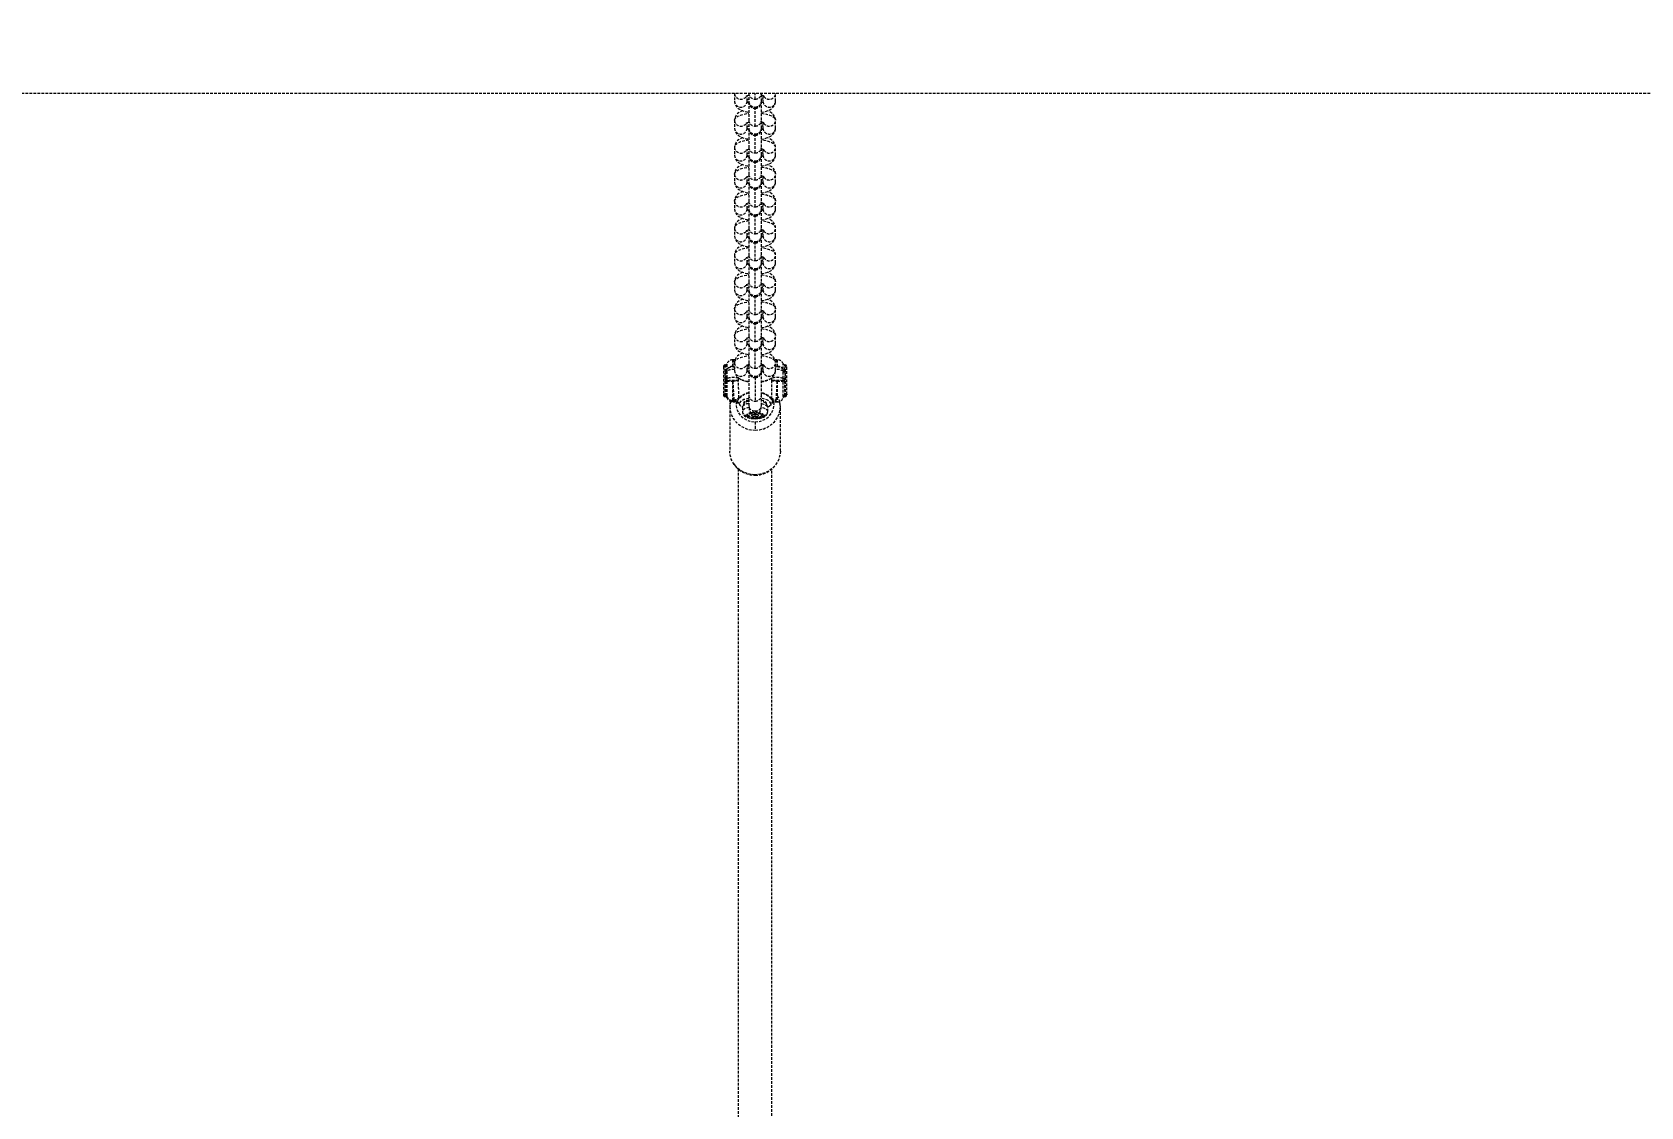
# Model space of a CAD drawing. Header units: millimetres. Extents: x -6713 to 5148, y -2591 to 1587.
# Drawn here: x -195 to 569, y 186 to 696 of the extents above; entities that cross this region are included whole.
import ezdxf

# ---------------------------------------------------------------- set-up
doc = ezdxf.new("R2010")
doc.units = ezdxf.units.MM
doc.linetypes.add('HIDDEN', pattern=[1.905, 1.27, -0.635])
for name, color, linetype in [('DIKOM_ОБЪЕКТ', 7, 'Continuous'), ('DIKOM_РАЗМЕР_ЗОНА', 7, 'Continuous'), ('DIKOM_РАЗМЕР_ОБЪЕКТА', 7, 'Continuous')]:
    doc.layers.add(name, color=color, linetype=linetype)
doc.styles.add('style1', font='arialbd.ttf', dxfattribs={"width": 0.8})
doc.dimstyles.new('1-50', dxfattribs={"dimtxt": 300, "dimasz": 200, "dimexe": 100, "dimexo": 0, "dimgap": 100, "dimtad": 1, "dimtxsty": 'style1', "dimcen": 200, "dimclrd": 7, "dimclre": 7, "dimclrt": 7, "dimadec": 1, "dimazin": 2, "dimtfac": 1, "dimtmove": 0, "dimatfit": 2, "dimfxl": 0, "dimlwd": 25, "dimlwe": 18, "dimarcsym": 0})

# ---------------------------------------------------------------- blocks, each defined once
blk = doc.blocks.new('*D0')
at = {"layer": 'Defpoints', "color": 0, "transparency": 16777216}
for p in [(-5474.61, 1436.5), (3266.41, 1436.5), (3451.12, -1263.5)]:
    blk.add_point(p, dxfattribs=at)
at = {"layer": 'DIKOM_РАЗМЕР_ОБЪЕКТА', "color": 7, "lineweight": 18, "transparency": 16777216}
for p, q in [((3266.41, 1436.5), (-5574.61, 1436.5)), ((3451.12, -1263.5), (-5574.61, -1263.5))]:
    blk.add_line(p, q, dxfattribs=at)
at = {"layer": 'DIKOM_РАЗМЕР_ОБЪЕКТА', "color": 7, "lineweight": 25, "transparency": 16777216}
blk.add_line((-5474.61, -1063.5), (-5474.61, 1236.5), dxfattribs=at)
at = {"layer": 'DIKOM_РАЗМЕР_ОБЪЕКТА', "color": 7, "transparency": 16777216}
for points in [[(-5507.94, 1236.5), (-5441.28, 1236.5), (-5474.61, 1436.5)], [(-5507.94, -1063.5), (-5441.28, -1063.5), (-5474.61, -1263.5)]]:
    blk.add_solid(points, dxfattribs=at)
at = {"layer": 'DIKOM_РАЗМЕР_ОБЪЕКТА', "color": 7, "transparency": 16777216, "insert": (-5753.31, 29.27), "char_height": 300, "attachment_point": 5, "rotation": 90, "style": 'style1'}
blk.add_mtext('{\\fArial|b0|i0|c204|p34;\\H1.16667x;2700}', dxfattribs=at)
blk = doc.blocks.new('*D2')
at = {"layer": 'Defpoints', "color": 0, "transparency": 16777216}
for p in [(-4851.5, 438.4), (5148.5, 234.63), (-4851.5, -2490.97)]:
    blk.add_point(p, dxfattribs=at)
at = {"layer": 'DIKOM_РАЗМЕР_ЗОНА', "color": 7, "lineweight": 18, "transparency": 16777216}
for p, q in [((-4851.5, 438.4), (-4851.5, -2590.97)), ((5148.5, 234.63), (5148.5, -2590.97))]:
    blk.add_line(p, q, dxfattribs=at)
at = {"layer": 'DIKOM_РАЗМЕР_ЗОНА', "color": 7, "lineweight": 25, "transparency": 16777216}
blk.add_line((4948.5, -2490.97), (-4651.5, -2490.97), dxfattribs=at)
at = {"layer": 'DIKOM_РАЗМЕР_ЗОНА', "color": 7, "transparency": 16777216}
for points in [[(-4651.5, -2457.64), (-4651.5, -2524.31), (-4851.5, -2490.97)], [(4948.5, -2457.64), (4948.5, -2524.31), (5148.5, -2490.97)]]:
    blk.add_solid(points, dxfattribs=at)
at = {"layer": 'DIKOM_РАЗМЕР_ЗОНА', "color": 7, "transparency": 16777216, "insert": (187.27, -2212.27), "char_height": 300, "attachment_point": 5, "style": 'style1'}
blk.add_mtext('{\\fArial|b0|i0|c204|p34;\\H1.16667x;10000}', dxfattribs=at)

msp = doc.modelspace()

# ---------------------------------------------------------------- linework, layer by layer
at = {"layer": 'DIKOM_ОБЪЕКТ', "color": 7, "linetype": 'HIDDEN', "lineweight": 15}
for p, q in [((-938.794, 667), (1210.5, 667)), ((138.755, 667), (138.75, 666.885)), ((138.75, 666.885), (138.75, 663.122)), ((144.75, 663.122), (144.75, 665.771)), ((145.5, 666.962), (145.5, 663.199)), ((148.5, 664.161), (148.5, 667)), ((151.5, 663.199), (151.5, 666.962)), ((152.25, 665.77), (152.25, 663.122)), ((158.25, 666.885), (158.245, 667)), ((158.25, 663.122), (158.25, 666.885)), ((145.5, 663.199), (145.5, 662.751)), ((145.5, 662.751), (145.5, 654.186)), ((148.5, 659.751), (148.5, 660.398)), ((148.5, 651.385), (148.5, 659.747)), ((151.5, 662.751), (151.5, 663.199)), ((151.5, 654.186), (151.5, 662.751)), ((138.75, 654.109), (138.75, 650.346)), ((144.75, 650.346), (144.75, 652.995)), ((145.5, 654.186), (145.5, 650.423)), ((145.5, 650.423), (145.5, 649.975)), ((145.5, 649.982), (145.5, 641.41)), ((151.5, 650.423), (151.5, 654.186)), ((151.5, 649.975), (151.5, 650.423)), ((151.5, 641.41), (151.5, 649.996)), ((152.25, 652.994), (152.25, 650.346)), ((158.25, 650.346), (158.25, 654.109)), ((138.75, 641.333), (138.75, 637.57)), ((145.5, 641.41), (145.5, 637.647)), ((148.5, 646.975), (148.5, 647.622)), ((148.5, 638.609), (148.5, 646.971)), ((151.5, 637.647), (151.5, 641.41)), ((158.25, 637.57), (158.25, 641.333)), ((144.75, 637.57), (144.75, 640.22)), ((145.5, 637.647), (145.5, 637.199)), ((145.5, 637.206), (145.5, 628.634)), ((148.5, 634.199), (148.5, 634.847)), ((148.5, 625.834), (148.5, 634.195)), ((151.5, 637.199), (151.5, 637.647)), ((151.5, 628.634), (151.5, 637.22)), ((152.25, 640.218), (152.25, 637.57)), ((138.75, 628.557), (138.75, 624.794)), ((144.75, 624.794), (144.75, 627.444)), ((145.5, 628.634), (145.5, 624.872)), ((151.5, 624.872), (151.5, 628.634)), ((152.25, 627.443), (152.25, 624.794)), ((158.25, 624.794), (158.25, 628.557)), ((145.5, 624.872), (145.5, 624.423)), ((145.5, 624.43), (145.5, 615.859)), ((148.5, 621.423), (148.5, 622.071)), ((148.5, 613.058), (148.5, 621.42)), ((151.5, 624.423), (151.5, 624.872)), ((151.5, 615.859), (151.5, 624.445)), ((138.75, 615.781), (138.75, 612.018)), ((144.75, 612.018), (144.75, 614.668)), ((145.5, 615.859), (145.5, 612.096)), ((145.5, 612.096), (145.5, 611.647)), ((145.5, 611.647), (145.5, 603.083)), ((151.5, 612.096), (151.5, 615.859)), ((151.5, 611.647), (151.5, 612.096)), ((151.5, 603.083), (151.5, 611.647)), ((152.25, 614.667), (152.25, 612.018)), ((158.25, 612.018), (158.25, 615.781)), ((138.75, 603.005), (138.75, 599.243)), ((145.5, 603.083), (145.5, 599.32)), ((148.5, 608.647), (148.5, 609.295)), ((148.5, 600.282), (148.5, 608.644)), ((151.5, 599.32), (151.5, 603.083)), ((158.25, 599.243), (158.25, 603.005)), ((144.75, 599.243), (144.75, 601.892)), ((145.5, 599.32), (145.5, 598.872)), ((145.5, 598.879), (145.5, 590.307)), ((148.5, 595.872), (148.5, 596.519)), ((148.5, 587.506), (148.5, 595.868)), ((151.5, 598.872), (151.5, 599.32)), ((151.5, 590.307), (151.5, 598.893)), ((152.25, 601.891), (152.25, 599.243)), ((138.75, 590.23), (138.75, 586.467)), ((144.75, 586.467), (144.75, 589.116)), ((145.5, 590.307), (145.5, 586.544)), ((151.5, 586.544), (151.5, 590.307)), ((152.25, 589.115), (152.25, 586.467)), ((158.25, 586.467), (158.25, 590.23)), ((145.5, 586.544), (145.5, 586.096)), ((145.5, 586.103), (145.5, 577.531)), ((148.5, 583.096), (148.5, 583.743)), ((148.5, 574.73), (148.5, 583.092)), ((151.5, 586.096), (151.5, 586.544)), ((151.5, 577.531), (151.5, 586.117)), ((138.75, 577.454), (138.75, 573.691)), ((144.75, 573.691), (144.75, 576.34)), ((145.5, 577.531), (145.5, 573.768)), ((145.5, 573.768), (145.5, 573.32)), ((145.5, 573.327), (145.5, 564.755)), ((151.5, 573.768), (151.5, 577.531)), ((151.5, 573.32), (151.5, 573.768)), ((151.5, 564.755), (151.5, 573.341)), ((152.25, 576.339), (152.25, 573.691)), ((158.25, 573.691), (158.25, 577.454)), ((148.5, 570.32), (148.5, 570.968)), ((148.5, 561.955), (148.5, 570.316)), ((138.75, 564.678), (138.75, 560.915)), ((144.75, 560.915), (144.75, 563.565)), ((145.5, 564.755), (145.5, 560.992)), ((145.5, 560.992), (145.5, 560.544)), ((145.5, 560.551), (145.5, 551.979)), ((148.5, 557.544), (148.5, 558.192)), ((148.5, 549.179), (148.5, 557.541)), ((151.5, 560.992), (151.5, 564.755)), ((151.5, 560.544), (151.5, 560.992)), ((151.5, 551.979), (151.5, 560.566)), ((152.25, 563.564), (152.25, 560.915)), ((158.25, 560.915), (158.25, 564.678)), ((138.75, 551.902), (138.75, 548.139)), ((144.75, 548.139), (144.75, 550.789)), ((145.5, 551.979), (145.5, 548.217)), ((151.5, 548.217), (151.5, 551.979)), ((152.25, 550.788), (152.25, 548.139)), ((158.25, 548.139), (158.25, 551.902)), ((145.5, 548.217), (145.5, 547.768)), ((145.5, 547.775), (145.5, 539.204)), ((148.5, 544.768), (148.5, 545.416)), ((148.5, 536.403), (148.5, 544.765)), ((151.5, 547.768), (151.5, 548.217)), ((151.5, 539.204), (151.5, 547.79)), ((133.5, 537.145), (133.5, 524.17)), ((134.423, 537.972), (134.25, 537.972)), ((134.25, 523.47), (134.25, 537.972)), ((134.423, 537.972), (134.423, 535.569)), ((134.423, 535.569), (134.423, 535.52)), ((134.423, 535.52), (134.444, 534.692)), ((135.13, 535.866), (135.13, 535.909)), ((135.13, 535.866), (135.142, 534.971)), ((138.441, 540.472), (137.958, 540.472)), ((137.958, 537.269), (137.958, 540.472)), ((138.989, 540.398), (138.348, 540.472)), ((138.75, 539.126), (138.75, 535.364)), ((144.75, 535.364), (144.75, 538.013)), ((145.5, 537.533), (144.75, 537.259)), ((145.151, 536.36), (145.5, 536.438)), ((145.166, 538.141), (145.5, 538.135)), ((145.5, 539.204), (145.5, 535.441)), ((145.5, 535.441), (145.5, 534.992)), ((145.5, 534.992), (145.5, 523.646)), ((151.5, 535.441), (151.5, 539.204)), ((151.5, 537.904), (151.643, 537.836)), ((151.5, 537.876), (151.643, 537.836)), ((151.5, 536.438), (151.845, 536.36)), ((151.5, 534.992), (151.5, 535.441)), ((151.5, 523.646), (151.5, 534.992)), ((151.643, 537.836), (152.25, 537.773)), ((152.25, 538.012), (152.25, 535.364)), ((158.652, 540.472), (158.001, 540.397)), ((158.25, 535.364), (158.25, 539.126)), ((158.25, 537.151), (159.042, 537.269)), ((159.042, 540.472), (158.559, 540.472)), ((159.042, 540.472), (159.042, 537.269)), ((161.858, 534.971), (161.87, 535.866)), ((161.87, 535.909), (161.87, 538.404)), ((161.87, 535.909), (161.87, 535.866)), ((162.556, 534.692), (162.577, 535.52)), ((162.75, 537.972), (162.577, 537.972)), ((162.577, 535.569), (162.577, 537.972)), ((162.577, 535.52), (162.577, 535.569)), ((162.75, 537.972), (162.75, 523.47)), ((163.5, 524.17), (163.5, 537.145)), ((134.444, 531.484), (134.423, 530.431)), ((134.423, 530.431), (134.423, 530.365)), ((134.423, 530.365), (134.423, 523.47)), ((135.142, 531.536), (135.13, 530.416)), ((135.13, 530.357), (135.13, 530.416)), ((137.958, 521.136), (137.958, 530.329)), ((140.629, 530.555), (140.633, 531.718)), ((148.5, 531.992), (148.5, 532.64)), ((148.5, 532.012), (148.5, 520.846)), ((156.367, 531.718), (156.371, 530.555)), ((159.042, 530.329), (159.042, 520.472)), ((161.87, 530.416), (161.858, 531.536)), ((161.87, 530.416), (161.87, 530.357)), ((161.87, 523.003), (161.87, 530.357)), ((162.577, 530.431), (162.556, 531.484)), ((162.577, 530.365), (162.577, 530.431)), ((162.577, 523.47), (162.577, 530.365)), ((133.5, 524.17), (133.5, 523.745)), ((134.25, 522.972), (134.25, 523.47)), ((134.25, 522.972), (134.423, 522.972)), ((134.423, 523.47), (134.423, 522.972)), ((136.595, 519.164), (136.5, 518.251)), ((137.958, 520.472), (137.958, 521.136)), ((137.958, 520.472), (138.441, 520.472)), ((138.427, 521.417), (138.439, 521.136)), ((138.439, 521.136), (138.427, 520.903)), ((140.749, 521.697), (140.75, 521.717)), ((140.75, 521.717), (140.757, 521.947)), ((140.757, 522.158), (140.757, 522.45)), ((140.757, 521.947), (140.757, 522.158)), ((145.5, 523.646), (145.5, 518.7)), ((151.5, 518.7), (151.5, 523.646)), ((153.5, 520.105), (153.462, 519.884)), ((153.924, 519.311), (154, 519.638)), ((156.243, 522.45), (156.243, 522.158)), ((156.243, 522.158), (156.243, 521.947)), ((156.243, 521.947), (156.25, 521.718)), ((156.25, 521.718), (156.251, 521.698)), ((158.559, 520.472), (159.042, 520.472)), ((158.561, 521.136), (158.573, 521.417)), ((158.573, 520.903), (158.561, 521.136)), ((160.269, 519.872), (160.151, 520.694)), ((160.5, 518.251), (160.269, 519.872)), ((161.87, 523.003), (161.87, 522.476)), ((162.577, 523.47), (162.577, 522.972)), ((162.577, 522.972), (162.75, 522.972)), ((162.75, 523.47), (162.75, 522.972)), ((163.5, 524.17), (163.5, 523.745)), ((136.5, 518.251), (136.5, 497.108)), ((142.5, 517.771), (142.553, 518.056)), ((142.5, 517.771), (142.5, 515.904)), ((145.5, 518.7), (145.672, 517.8)), ((147, 514.347), (148.5, 514.657)), ((147, 513.726), (147, 514.347)), ((148.5, 513.416), (147, 513.726)), ((148.5, 514.657), (150, 514.347)), ((148.5, 513.416), (148.5, 514.657)), ((150, 513.726), (148.5, 513.416)), ((150, 514.347), (150, 513.726)), ((151.328, 517.8), (151.5, 518.7)), ((154.446, 518.058), (154.5, 517.771)), ((154.5, 515.904), (154.5, 517.771)), ((160.5, 497.108), (160.5, 518.251)), ((140.5, 488.69), (140.5, 126.353)), ((156.5, 126.353), (156.5, 488.624))]:
    msp.add_line(p, q, dxfattribs=at)
at = {"layer": 'DIKOM_ОБЪЕКТ', "color": 7, "linetype": 'HIDDEN', "lineweight": 15, "flags": 128}
for points in [[(144.233, 665.545), (144.229, 665.541), (144.424, 665.644), (144.83, 665.803), (145.407, 665.968), (145.5, 665.987)], [(152.25, 664.237), (151.89, 664.117), (151.5, 664.024)], [(138.75, 663.203), (138.75, 663.136), (138.75, 663.124), (138.75, 663.123), (138.75, 663.122), (138.75, 663.122), (138.75, 663.122), (138.75, 663.112), (138.892, 662.082), (139.298, 661.121), (139.947, 660.264), (140.842, 659.513), (141.938, 658.902), (143.373, 658.373), (144.648, 658.062), (145.5, 657.92)], [(142.695, 658.623), (142.044, 658.376), (141.101, 657.885), (140.24, 657.249), (139.546, 656.489), (139.056, 655.622), (138.79, 654.665), (138.75, 654.109)], [(138.75, 654.109), (138.937, 654.79), (139.492, 655.446), (140.393, 656.05), (141.606, 656.579), (143.083, 657.014), (144.769, 657.337), (145.5, 657.433)], [(151.5, 657.923), (151.902, 657.98), (152.934, 658.189), (153.964, 658.477), (154.956, 658.854), (155.899, 659.345), (156.76, 659.981), (157.454, 660.741), (157.944, 661.608), (158.21, 662.565), (158.24, 662.847), (158.248, 662.986), (158.249, 663.054), (158.25, 663.088), (158.25, 663.105), (158.25, 663.114), (158.25, 663.118), (158.25, 663.12), (158.25, 663.121), (158.25, 663.122), (158.25, 663.122), (158.25, 663.122), (158.25, 663.122), (158.25, 663.122), (158.25, 663.122), (158.25, 663.122)], [(152.25, 663.122), (152.178, 662.86), (151.965, 662.607), (151.618, 662.375), (151.5, 662.315)], [(151.5, 657.433), (152.231, 657.337), (153.917, 657.014), (155.394, 656.579), (156.607, 656.05), (157.508, 655.446), (158.063, 654.79), (158.25, 654.109)], [(158.25, 654.109), (158.183, 654.826), (157.858, 655.815), (157.285, 656.706), (156.47, 657.491), (155.415, 658.157), (154.399, 658.602), (154.339, 658.62)], [(138.75, 650.427), (138.75, 650.36), (138.75, 650.348), (138.75, 650.347), (138.75, 650.346), (138.75, 650.346), (138.75, 650.346), (138.75, 650.337), (138.892, 649.306), (139.298, 648.345), (139.947, 647.488), (140.842, 646.737), (141.938, 646.126), (143.373, 645.597), (144.648, 645.287), (145.5, 645.145)], [(144.233, 652.769), (144.229, 652.765), (144.424, 652.868), (144.83, 653.027), (145.407, 653.192), (145.5, 653.211)], [(144.75, 650.346), (144.822, 650.084), (145.035, 649.832), (145.382, 649.599), (145.523, 649.528)], [(152.25, 651.461), (151.89, 651.341), (151.5, 651.248)], [(151.5, 645.147), (151.902, 645.204), (152.934, 645.413), (153.964, 645.702), (154.956, 646.078), (155.899, 646.569), (156.76, 647.205), (157.454, 647.965), (157.944, 648.833), (158.21, 649.789), (158.24, 650.071), (158.248, 650.21), (158.249, 650.278), (158.25, 650.313), (158.25, 650.33), (158.25, 650.338), (158.25, 650.342), (158.25, 650.345), (158.25, 650.346), (158.25, 650.346), (158.25, 650.346), (158.25, 650.346), (158.25, 650.346), (158.25, 650.346), (158.25, 650.346), (158.25, 650.346)], [(142.695, 645.847), (142.044, 645.6), (141.101, 645.109), (140.24, 644.474), (139.546, 643.713), (139.056, 642.846), (138.79, 641.889), (138.75, 641.333)], [(145.5, 644.657), (144.769, 644.561), (143.083, 644.238), (141.606, 643.804), (140.393, 643.274), (139.492, 642.67), (138.937, 642.015), (138.75, 641.333)], [(158.25, 641.333), (158.063, 642.015), (157.508, 642.67), (156.607, 643.274), (155.394, 643.804), (153.917, 644.238), (152.231, 644.561), (151.5, 644.657)], [(158.25, 641.333), (158.183, 642.05), (157.858, 643.039), (157.285, 643.93), (156.47, 644.715), (155.415, 645.381), (154.399, 645.826), (154.339, 645.844)], [(138.75, 637.651), (138.75, 637.584), (138.75, 637.573), (138.75, 637.571), (138.75, 637.57), (138.75, 637.57), (138.75, 637.57), (138.75, 637.561), (138.892, 636.53), (139.298, 635.57), (139.947, 634.712), (140.842, 633.961), (141.938, 633.351), (143.373, 632.822), (144.648, 632.511), (145.5, 632.369)], [(144.233, 639.993), (144.229, 639.989), (144.424, 640.092), (144.83, 640.251), (145.407, 640.417), (145.5, 640.436)], [(152.25, 637.57), (152.178, 637.308), (151.965, 637.056), (151.618, 636.823), (151.476, 636.752)], [(152.25, 638.685), (151.89, 638.565), (151.5, 638.473)], [(151.5, 632.372), (151.902, 632.428), (152.934, 632.638), (153.964, 632.926), (154.956, 633.303), (155.899, 633.794), (156.76, 634.429), (157.454, 635.19), (157.944, 636.057), (158.21, 637.014), (158.24, 637.295), (158.248, 637.434), (158.249, 637.503), (158.25, 637.537), (158.25, 637.554), (158.25, 637.562), (158.25, 637.567), (158.25, 637.569), (158.25, 637.57), (158.25, 637.57), (158.25, 637.57), (158.25, 637.57), (158.25, 637.57), (158.25, 637.57), (158.25, 637.571), (158.25, 637.571)], [(142.695, 633.072), (142.044, 632.825), (141.101, 632.333), (140.24, 631.698), (139.546, 630.938), (139.056, 630.07), (138.79, 629.113), (138.75, 628.557)], [(138.75, 628.557), (138.937, 629.239), (139.492, 629.894), (140.393, 630.498), (141.606, 631.028), (143.083, 631.462), (144.769, 631.785), (145.5, 631.882)], [(144.233, 627.217), (144.229, 627.213), (144.424, 627.316), (144.83, 627.475), (145.407, 627.641), (145.5, 627.66)], [(151.5, 631.882), (152.231, 631.785), (153.917, 631.462), (155.394, 631.028), (156.607, 630.498), (157.508, 629.894), (158.063, 629.239), (158.25, 628.557)], [(152.25, 625.91), (151.89, 625.789), (151.5, 625.697)], [(158.25, 628.557), (158.183, 629.274), (157.858, 630.263), (157.285, 631.155), (156.47, 631.939), (155.415, 632.606), (154.399, 633.05), (154.339, 633.068)], [(138.75, 624.875), (138.75, 624.809), (138.75, 624.797), (138.75, 624.795), (138.75, 624.794), (138.75, 624.794), (138.75, 624.794), (138.75, 624.785), (138.892, 623.754), (139.298, 622.794), (139.947, 621.936), (140.842, 621.185), (141.938, 620.575), (143.373, 620.046), (144.648, 619.735), (145.5, 619.593)], [(142.695, 620.296), (142.044, 620.049), (141.101, 619.558), (140.24, 618.922), (139.546, 618.162), (139.056, 617.295), (138.79, 616.338), (138.75, 615.781)], [(138.75, 615.781), (138.937, 616.463), (139.492, 617.118), (140.393, 617.722), (141.606, 618.252), (143.083, 618.687), (144.769, 619.009), (145.5, 619.106)], [(144.75, 624.794), (144.822, 624.532), (145.035, 624.28), (145.382, 624.048), (145.523, 623.977)], [(151.5, 619.596), (151.902, 619.652), (152.934, 619.862), (153.964, 620.15), (154.956, 620.527), (155.899, 621.018), (156.76, 621.654), (157.454, 622.414), (157.944, 623.281), (158.21, 624.238), (158.24, 624.52), (158.248, 624.658), (158.249, 624.727), (158.25, 624.761), (158.25, 624.778), (158.25, 624.787), (158.25, 624.791), (158.25, 624.793), (158.25, 624.794), (158.25, 624.794), (158.25, 624.794), (158.25, 624.794), (158.25, 624.794), (158.25, 624.794), (158.25, 624.795), (158.25, 624.795)], [(151.5, 619.106), (152.231, 619.009), (153.917, 618.687), (155.394, 618.252), (156.607, 617.722), (157.508, 617.118), (158.063, 616.463), (158.25, 615.781)], [(158.25, 615.781), (158.183, 616.499), (157.858, 617.487), (157.285, 618.379), (156.47, 619.163), (155.415, 619.83), (154.399, 620.274), (154.339, 620.292)], [(138.75, 612.099), (138.75, 612.033), (138.75, 612.021), (138.75, 612.019), (138.75, 612.019), (138.75, 612.018), (138.75, 612.018), (138.75, 612.009), (138.892, 610.978), (139.298, 610.018), (139.947, 609.161), (140.842, 608.409), (141.938, 607.799), (143.373, 607.27), (144.648, 606.959), (145.5, 606.817)], [(144.233, 614.442), (144.229, 614.437), (144.424, 614.54), (144.83, 614.699), (145.407, 614.865), (145.5, 614.884)], [(144.75, 612.018), (144.822, 611.756), (145.035, 611.504), (145.382, 611.272), (145.5, 611.212)], [(152.25, 613.134), (151.89, 613.013), (151.5, 612.921)], [(151.5, 606.82), (151.902, 606.876), (152.934, 607.086), (153.964, 607.374), (154.956, 607.751), (155.899, 608.242), (156.76, 608.878), (157.454, 609.638), (157.944, 610.505), (158.21, 611.462), (158.24, 611.744), (158.248, 611.882), (158.249, 611.951), (158.25, 611.985), (158.25, 612.002), (158.25, 612.011), (158.25, 612.015), (158.25, 612.017), (158.25, 612.018), (158.25, 612.018), (158.25, 612.018), (158.25, 612.018), (158.25, 612.018), (158.25, 612.018), (158.25, 612.019), (158.25, 612.019)], [(142.695, 607.52), (142.044, 607.273), (141.101, 606.782), (140.24, 606.146), (139.546, 605.386), (139.056, 604.519), (138.79, 603.562), (138.75, 603.005)], [(145.5, 606.33), (144.769, 606.234), (143.083, 605.911), (141.606, 605.476), (140.393, 604.947), (139.492, 604.343), (138.937, 603.687), (138.75, 603.005)], [(158.25, 603.005), (158.063, 603.687), (157.508, 604.343), (156.607, 604.947), (155.394, 605.476), (153.917, 605.911), (152.231, 606.234), (151.5, 606.33)], [(158.25, 603.005), (158.183, 603.723), (157.858, 604.711), (157.285, 605.603), (156.47, 606.388), (155.415, 607.054), (154.399, 607.498), (154.339, 607.517)], [(138.75, 599.323), (138.75, 599.257), (138.75, 599.245), (138.75, 599.244), (138.75, 599.243), (138.75, 599.243), (138.75, 599.242), (138.75, 599.233), (138.892, 598.202), (139.298, 597.242), (139.947, 596.385), (140.842, 595.633), (141.938, 595.023), (143.373, 594.494), (144.648, 594.183), (145.5, 594.041)], [(144.233, 601.666), (144.229, 601.662), (144.424, 601.764), (144.83, 601.923), (145.407, 602.089), (145.5, 602.108)], [(152.25, 599.243), (152.178, 598.98), (151.965, 598.728), (151.618, 598.496), (151.476, 598.425)], [(152.25, 600.358), (151.89, 600.238), (151.5, 600.145)], [(151.5, 594.044), (151.902, 594.101), (152.934, 594.31), (153.964, 594.598), (154.956, 594.975), (155.899, 595.466), (156.76, 596.102), (157.454, 596.862), (157.944, 597.729), (158.21, 598.686), (158.24, 598.968), (158.248, 599.106), (158.249, 599.175), (158.25, 599.209), (158.25, 599.226), (158.25, 599.235), (158.25, 599.239), (158.25, 599.241), (158.25, 599.242), (158.25, 599.242), (158.25, 599.243), (158.25, 599.243), (158.25, 599.243), (158.25, 599.243), (158.25, 599.243), (158.25, 599.243)], [(142.695, 594.744), (142.044, 594.497), (141.101, 594.006), (140.24, 593.37), (139.546, 592.61), (139.056, 591.743), (138.79, 590.786), (138.75, 590.23)], [(145.5, 593.554), (144.769, 593.458), (143.083, 593.135), (141.606, 592.7), (140.393, 592.171), (139.492, 591.567), (138.937, 590.911), (138.75, 590.23)], [(144.233, 588.89), (144.229, 588.886), (144.424, 588.989), (144.83, 589.148), (145.407, 589.313), (145.5, 589.332)], [(158.25, 590.23), (158.063, 590.911), (157.508, 591.567), (156.607, 592.171), (155.394, 592.7), (153.917, 593.135), (152.231, 593.458), (151.5, 593.554)], [(158.25, 590.23), (158.183, 590.947), (157.858, 591.935), (157.285, 592.827), (156.47, 593.612), (155.415, 594.278), (154.399, 594.723), (154.339, 594.741)], [(138.75, 586.548), (138.75, 586.481), (138.75, 586.469), (138.75, 586.468), (138.75, 586.467), (138.75, 586.467), (138.75, 586.467), (138.75, 586.457), (138.892, 585.427), (139.298, 584.466), (139.947, 583.609), (140.842, 582.858), (141.938, 582.247), (143.373, 581.718), (144.648, 581.408), (145.5, 581.265)], [(142.695, 581.968), (142.044, 581.721), (141.101, 581.23), (140.24, 580.594), (139.546, 579.834), (139.056, 578.967), (138.79, 578.01), (138.75, 577.454)], [(138.75, 577.454), (138.937, 578.135), (139.492, 578.791), (140.393, 579.395), (141.606, 579.925), (143.083, 580.359), (144.769, 580.682), (145.5, 580.778)], [(152.25, 586.467), (152.178, 586.205), (151.965, 585.952), (151.618, 585.72), (151.476, 585.649)], [(152.25, 587.582), (151.89, 587.462), (151.5, 587.369)], [(151.5, 581.268), (151.902, 581.325), (152.934, 581.534), (153.964, 581.823), (154.956, 582.199), (155.899, 582.69), (156.76, 583.326), (157.454, 584.086), (157.944, 584.954), (158.21, 585.91), (158.24, 586.192), (158.248, 586.331), (158.249, 586.399), (158.25, 586.434), (158.25, 586.451), (158.25, 586.459), (158.25, 586.463), (158.25, 586.465), (158.25, 586.467), (158.25, 586.467), (158.25, 586.467), (158.25, 586.467), (158.25, 586.467), (158.25, 586.467), (158.25, 586.467), (158.25, 586.467)], [(151.5, 580.778), (152.231, 580.682), (153.917, 580.359), (155.394, 579.925), (156.607, 579.395), (157.508, 578.791), (158.063, 578.135), (158.25, 577.454)], [(158.25, 577.454), (158.183, 578.171), (157.858, 579.16), (157.285, 580.051), (156.47, 580.836), (155.415, 581.502), (154.399, 581.947), (154.339, 581.965)], [(138.75, 573.772), (138.75, 573.705), (138.75, 573.693), (138.75, 573.692), (138.75, 573.691), (138.75, 573.691), (138.75, 573.691), (138.75, 573.682), (138.892, 572.651), (139.298, 571.69), (139.947, 570.833), (140.842, 570.082), (141.938, 569.471), (143.373, 568.942), (144.648, 568.632), (145.5, 568.49)], [(144.233, 576.114), (144.229, 576.11), (144.424, 576.213), (144.83, 576.372), (145.407, 576.538), (145.5, 576.557)], [(144.75, 573.691), (144.822, 573.429), (145.035, 573.177), (145.382, 572.944), (145.523, 572.874)], [(152.25, 574.806), (151.89, 574.686), (151.5, 574.594)], [(151.5, 568.492), (151.902, 568.549), (152.934, 568.759), (153.964, 569.047), (154.956, 569.423), (155.899, 569.915), (156.76, 570.55), (157.454, 571.31), (157.944, 572.178), (158.21, 573.135), (158.24, 573.416), (158.248, 573.555), (158.249, 573.624), (158.25, 573.658), (158.25, 573.675), (158.25, 573.683), (158.25, 573.688), (158.25, 573.69), (158.25, 573.691), (158.25, 573.691), (158.25, 573.691), (158.25, 573.691), (158.25, 573.691), (158.25, 573.691), (158.25, 573.692), (158.25, 573.692)], [(142.695, 569.193), (142.044, 568.946), (141.101, 568.454), (140.24, 567.819), (139.546, 567.059), (139.056, 566.191), (138.79, 565.234), (138.75, 564.678)], [(138.75, 564.678), (138.937, 565.36), (139.492, 566.015), (140.393, 566.619), (141.606, 567.149), (143.083, 567.583), (144.769, 567.906), (145.5, 568.003)], [(151.5, 568.003), (152.231, 567.906), (153.917, 567.583), (155.394, 567.149), (156.607, 566.619), (157.508, 566.015), (158.063, 565.36), (158.25, 564.678)], [(158.25, 564.678), (158.183, 565.395), (157.858, 566.384), (157.285, 567.276), (156.47, 568.06), (155.415, 568.726), (154.399, 569.171), (154.339, 569.189)], [(138.75, 560.996), (138.75, 560.93), (138.75, 560.918), (138.75, 560.916), (138.75, 560.915), (138.75, 560.915), (138.75, 560.915), (138.75, 560.906), (138.892, 559.875), (139.298, 558.915), (139.947, 558.057), (140.842, 557.306), (141.938, 556.696), (143.373, 556.167), (144.648, 555.856), (145.5, 555.714)], [(144.233, 563.338), (144.229, 563.334), (144.424, 563.437), (144.83, 563.596), (145.407, 563.762), (145.5, 563.781)], [(144.75, 560.915), (144.822, 560.653), (145.035, 560.401), (145.382, 560.169), (145.523, 560.098)], [(152.25, 562.031), (151.89, 561.91), (151.5, 561.818)], [(151.5, 555.717), (151.902, 555.773), (152.934, 555.983), (153.964, 556.271), (154.956, 556.648), (155.899, 557.139), (156.76, 557.775), (157.454, 558.535), (157.944, 559.402), (158.21, 560.359), (158.24, 560.64), (158.248, 560.779), (158.249, 560.848), (158.25, 560.882), (158.25, 560.899), (158.25, 560.907), (158.25, 560.912), (158.25, 560.914), (158.25, 560.915), (158.25, 560.915), (158.25, 560.915), (158.25, 560.915), (158.25, 560.915), (158.25, 560.915), (158.25, 560.916), (158.25, 560.916)], [(142.695, 556.417), (142.044, 556.17), (141.101, 555.679), (140.24, 555.043), (139.546, 554.283), (139.056, 553.415), (138.79, 552.459), (138.75, 551.902)], [(138.75, 551.902), (138.937, 552.584), (139.492, 553.239), (140.393, 553.843), (141.606, 554.373), (143.083, 554.807), (144.769, 555.13), (145.5, 555.227)], [(144.233, 550.562), (144.229, 550.558), (144.424, 550.661), (144.83, 550.82), (145.407, 550.986), (145.5, 551.005)], [(151.5, 555.227), (152.231, 555.13), (153.917, 554.807), (155.394, 554.373), (156.607, 553.843), (157.508, 553.239), (158.063, 552.584), (158.25, 551.902)], [(158.25, 551.902), (158.183, 552.62), (157.858, 553.608), (157.285, 554.5), (156.47, 555.284), (155.415, 555.951), (154.399, 556.395), (154.339, 556.413)], [(138.75, 548.22), (138.75, 548.154), (138.75, 548.142), (138.75, 548.14), (138.75, 548.14), (138.75, 548.139), (138.75, 548.139), (138.75, 548.13), (138.892, 547.099), (139.298, 546.139), (139.947, 545.282), (140.842, 544.53), (141.938, 543.92), (143.373, 543.391), (144.648, 543.08), (145.5, 542.938)], [(142.695, 543.641), (142.044, 543.394), (141.101, 542.903), (140.24, 542.267), (139.546, 541.507), (139.056, 540.64), (138.79, 539.683), (138.75, 539.126)], [(138.75, 539.126), (138.937, 539.808), (139.492, 540.464), (140.393, 541.068), (141.606, 541.597), (143.083, 542.032), (144.769, 542.354), (145.5, 542.451)], [(144.75, 548.139), (144.822, 547.877), (145.035, 547.625), (145.382, 547.393), (145.523, 547.322)], [(152.25, 549.255), (151.89, 549.134), (151.5, 549.042)], [(151.5, 542.941), (151.902, 542.997), (152.934, 543.207), (153.964, 543.495), (154.956, 543.872), (155.899, 544.363), (156.76, 544.999), (157.454, 545.759), (157.944, 546.626), (158.21, 547.583), (158.24, 547.865), (158.248, 548.003), (158.249, 548.072), (158.25, 548.106), (158.25, 548.123), (158.25, 548.132), (158.25, 548.136), (158.25, 548.138), (158.25, 548.139), (158.25, 548.139), (158.25, 548.139), (158.25, 548.139), (158.25, 548.139), (158.25, 548.139), (158.25, 548.14), (158.25, 548.14)], [(151.5, 542.451), (152.231, 542.354), (153.917, 542.032), (155.394, 541.597), (156.607, 541.068), (157.508, 540.464), (158.063, 539.808), (158.25, 539.126)], [(158.25, 539.126), (158.183, 539.844), (157.858, 540.832), (157.285, 541.724), (156.47, 542.508), (155.415, 543.175), (154.399, 543.619), (154.339, 543.638)], [(134.444, 534.692), (134.46, 533.154), (134.444, 531.484)], [(135.142, 534.971), (135.151, 533.318), (135.142, 531.536)], [(137.958, 537.269), (138.369, 537.226), (138.75, 537.152)], [(138.75, 535.444), (138.75, 535.378), (138.75, 535.366), (138.75, 535.365), (138.75, 535.364), (138.75, 535.364), (138.75, 535.363), (138.75, 535.354), (138.892, 534.323), (139.298, 533.363), (139.947, 532.506), (140.842, 531.754), (141.938, 531.144), (143.373, 530.615), (144.648, 530.304), (145.5, 530.162)], [(144.233, 537.787), (144.229, 537.783), (144.424, 537.885), (144.83, 538.044), (145.407, 538.21), (145.5, 538.229)], [(144.75, 537.628), (145.055, 537.741), (145.5, 537.876)], [(145.654, 536.317), (145.315, 536.355), (144.75, 536.554)], [(144.75, 535.364), (144.822, 535.101), (145.035, 534.849), (145.382, 534.617), (145.523, 534.546)], [(152.25, 536.554), (151.685, 536.355), (151.345, 536.317)], [(152.25, 537.356), (152.194, 537.388), (151.5, 537.589)], [(151.5, 530.165), (151.902, 530.221), (152.934, 530.431), (153.964, 530.719), (154.956, 531.096), (155.899, 531.587), (156.76, 532.223), (157.454, 532.983), (157.944, 533.85), (158.21, 534.807), (158.24, 535.089), (158.248, 535.227), (158.249, 535.296), (158.25, 535.33), (158.25, 535.347), (158.25, 535.356), (158.25, 535.36), (158.25, 535.362), (158.25, 535.363), (158.25, 535.363), (158.25, 535.363), (158.25, 535.363), (158.25, 535.364), (158.25, 535.364), (158.25, 535.364), (158.25, 535.364)], [(152.25, 536.479), (151.89, 536.358), (151.565, 536.282)], [(151.643, 537.836), (152.124, 537.677), (152.25, 537.628)], [(159.042, 537.269), (158.895, 539.027), (158.76, 540.122), (158.653, 540.459)], [(161.858, 531.536), (161.849, 533.33), (161.858, 534.971)], [(162.556, 534.692), (162.54, 533.165), (162.556, 531.484)], [(137.958, 530.329), (138.105, 527.577), (138.24, 525.052), (138.351, 522.948), (138.427, 521.417)], [(158.573, 521.417), (158.649, 522.939), (158.76, 525.046), (158.895, 527.574), (159.042, 530.329)], [(136.813, 520.734), (136.733, 520.49), (136.595, 519.164)], [(138.427, 520.903), (138.351, 520.473), (138.345, 520.492)], [(139.681, 520.676), (139.5, 519.327), (139.777, 517.258), (140.559, 515.373), (141.719, 513.802), (143.1, 512.605), (145.98, 511.26), (148.5, 510.924)], [(139.681, 520.676), (140.505, 519.586), (141.748, 518.468)], [(145.5, 522.084), (145.215, 522.054), (143.168, 521.528), (141.723, 520.789), (141.042, 519.921), (141, 519.638)], [(141, 519.638), (141.423, 518.748), (142.548, 518.021)], [(145.5, 521.29), (144.611, 521.032), (143.737, 520.624), (143.187, 520.148), (143, 519.638), (143.061, 519.345)], [(143.562, 519.823), (143.547, 519.861), (143.547, 520.349), (143.69, 520.594)], [(148.5, 510.924), (151.02, 511.26), (153.9, 512.605), (155.281, 513.802), (156.441, 515.373), (157.223, 517.258), (157.5, 519.327), (157.318, 520.685)], [(156, 519.638), (155.577, 520.528), (154.357, 521.317), (152.476, 521.917), (151.5, 522.061)], [(154, 519.638), (153.813, 520.148), (153.263, 520.624), (152.389, 521.032), (151.5, 521.29)], [(151.5, 519.633), (152.015, 519.514), (152.637, 519.328), (153.184, 519.115), (153.646, 518.876), (154.015, 518.618), (154.283, 518.344), (154.445, 518.06), (154.446, 518.058)], [(153.31, 520.594), (153.315, 520.588), (153.5, 520.105)], [(154.396, 518.036), (155.277, 518.487), (155.958, 519.356), (156, 519.638)], [(158.655, 520.49), (158.649, 520.473), (158.573, 520.903)], [(136.5, 518.251), (136.682, 516.306), (137.224, 514.42), (138.108, 512.65), (139.307, 511.05), (140.787, 509.669), (142.5, 508.549), (144.396, 507.724), (146.416, 507.219), (148.5, 507.048)], [(145.672, 517.8), (144.985, 517.646), (144.363, 517.461), (143.816, 517.247), (143.354, 517.009), (142.985, 516.751), (142.717, 516.477), (142.555, 516.193), (142.5, 515.904)], [(142.5, 515.904), (142.566, 515.333), (142.882, 514.561), (143.428, 513.903), (144.185, 513.369), (145.084, 512.977), (145.905, 512.745), (146.587, 512.615), (147.321, 512.524), (148.5, 512.47)], [(146.614, 515.301), (145.756, 515.08), (145.069, 514.774), (144.64, 514.412), (144.5, 514.037)], [(144.5, 514.037), (144.66, 513.635), (145.3, 513.177), (145.87, 512.957), (146.618, 512.772), (147.515, 512.647), (148.5, 512.603), (149.485, 512.647), (150.382, 512.772), (151.13, 512.957), (151.7, 513.177), (152.34, 513.635), (152.5, 514.037)], [(152, 514.037), (151.81, 514.444), (151.262, 514.807), (150.414, 515.087), (149.359, 515.253), (148.211, 515.287), (147.094, 515.185), (146.13, 514.959), (145.422, 514.634), (145.048, 514.243), (145.048, 513.83), (145.422, 513.44), (146.13, 513.114), (147.094, 512.888), (148.211, 512.787), (149.359, 512.821), (150.414, 512.987), (151.262, 513.266), (151.81, 513.629), (152, 514.037)], [(151.5, 514.037), (151.319, 513.669), (150.798, 513.346), (150, 513.106), (149.021, 512.978), (147.979, 512.978), (147, 513.106), (146.202, 513.346), (145.681, 513.669), (145.5, 514.037), (145.681, 514.404), (146.202, 514.728), (147, 514.968), (147.979, 515.095), (149.021, 515.095), (150, 514.968), (150.798, 514.728), (151.319, 514.404), (151.5, 514.037)], [(148.5, 507.048), (150.584, 507.219), (152.604, 507.724), (154.5, 508.549), (156.213, 509.669), (157.693, 511.05), (158.892, 512.65), (159.776, 514.42), (160.318, 516.306), (160.5, 518.251)], [(148.5, 512.47), (149.807, 512.536), (150.31, 512.599), (151.101, 512.747), (151.846, 512.953), (152.573, 513.244), (153.261, 513.65), (153.852, 514.193), (154.269, 514.847), (154.481, 515.594), (154.5, 515.904)], [(152.5, 514.037), (152.36, 514.412), (151.931, 514.774), (151.244, 515.08), (150.386, 515.301)], [(154.5, 515.904), (154.445, 516.193), (154.283, 516.477), (154.015, 516.751), (153.646, 517.009), (153.184, 517.247), (152.637, 517.461), (152.015, 517.646), (151.328, 517.8)], [(148.5, 485.905), (146.416, 486.075), (144.396, 486.58), (142.5, 487.406), (140.787, 488.526), (139.307, 489.907), (138.108, 491.506), (137.224, 493.276), (136.682, 495.162), (136.5, 497.108)], [(160.5, 497.108), (160.318, 495.162), (159.776, 493.276), (158.892, 491.506), (157.693, 489.907), (156.213, 488.526), (154.5, 487.406), (152.604, 486.58), (150.584, 486.075), (148.5, 485.905)]]:
    msp.add_lwpolyline(points, dxfattribs=at)
at = {"layer": 'DIKOM_ОБЪЕКТ', "color": 7, "linetype": 'HIDDEN', "lineweight": 15}
for centre, radius, start, end in [((141.767, 667.145), 3.069, 190.60376, 327.055765), ((146.329, 668.261), 4.323, 248.580788, 258.947078), ((148.4, 667.079), 2.919, 186.669779, 271.968289), ((148.648, 667.03), 2.873, 267.0481, 353.039142), ((150.803, 661.979), 4.07, 60.924942, 80.13581), ((155.233, 667.145), 3.069, 212.840891, 349.401053), ((141.747, 663.353), 3.012, 185.553336, 355.589781), ((145.891, 663.474), 1.223, 201.11347, 251.37237), ((148.352, 663.268), 2.873, 186.960858, 272.9519), ((148.501, 662.751), 3.002, 180.959457, 271.627476), ((148.6, 663.316), 2.919, 268.031711, 353.330221), ((148.5, 662.751), 3, 270, 0), ((155.247, 663.353), 3.012, 185.553336, 355.589781), ((141.767, 654.369), 3.07, 190.609134, 326.939214), ((141.747, 650.577), 3.012, 185.553336, 355.589781), ((146.329, 655.485), 4.323, 248.580788, 258.947078), ((148.4, 654.303), 2.919, 186.669779, 271.968289), ((148.352, 650.492), 2.873, 186.960858, 272.9519), ((148.501, 649.975), 3.002, 180.959456, 271.627476), ((148.648, 654.255), 2.873, 267.0481, 353.039142), ((148.6, 650.54), 2.919, 268.031711, 353.330221), ((148.5, 649.975), 3, 270, 0), ((151.098, 650.706), 1.239, 287.37388, 338.481986), ((150.803, 649.203), 4.07, 60.924942, 80.13581), ((155.247, 650.577), 3.012, 185.553336, 355.589781), ((155.233, 654.369), 3.069, 212.840891, 349.401053), ((148.4, 641.527), 2.919, 186.669779, 271.968289), ((141.767, 641.593), 3.069, 190.603769, 327.055574), ((141.747, 637.802), 3.012, 185.553336, 355.589781), ((146.329, 642.709), 4.323, 248.580788, 258.947078), ((145.902, 637.93), 1.238, 201.508396, 252.59679), ((148.352, 637.716), 2.873, 186.960858, 272.9519), ((148.501, 637.2), 3.002, 180.959457, 271.627476), ((148.648, 641.479), 2.873, 267.0481, 353.039142), ((148.6, 637.764), 2.919, 268.031711, 353.330221), ((148.5, 637.199), 3, 270, 0), ((150.803, 636.427), 4.07, 60.924942, 80.13581), ((155.247, 637.802), 3.012, 185.553336, 355.589781), ((155.233, 641.593), 3.069, 212.840891, 349.401053), ((141.767, 628.818), 3.069, 190.60376, 327.055765), ((146.329, 629.933), 4.323, 248.580788, 258.947078), ((148.4, 628.751), 2.919, 186.669779, 271.968289), ((148.648, 628.703), 2.873, 267.0481, 353.039142), ((150.803, 623.651), 4.07, 60.924942, 80.13581), ((155.233, 628.818), 3.069, 212.840891, 349.401053), ((141.747, 625.026), 3.012, 185.553336, 355.589781), ((148.352, 624.94), 2.873, 186.960858, 272.9519), ((148.501, 624.424), 3.002, 180.959456, 271.627476), ((148.6, 624.989), 2.919, 268.031711, 353.330221), ((148.5, 624.423), 3, 270, 0), ((151.098, 625.155), 1.239, 287.37388, 338.481986), ((155.247, 625.026), 3.012, 185.553336, 355.589781), ((141.767, 616.042), 3.069, 190.60376, 327.055765), ((141.747, 612.25), 3.012, 185.553336, 355.589781), ((146.329, 617.158), 4.323, 248.580787, 258.947078), ((148.4, 615.976), 2.919, 186.669779, 271.968289), ((148.352, 612.164), 2.873, 186.960858, 272.9519), ((148.501, 611.648), 3.002, 180.959456, 271.627476), ((148.648, 615.927), 2.873, 267.0481, 353.039142), ((148.6, 612.213), 2.919, 268.031711, 353.330221), ((148.5, 611.647), 3, 270, 0), ((150.803, 610.875), 4.07, 60.924942, 80.13581), ((151.109, 612.371), 1.223, 288.62763, 338.88653), ((155.247, 612.25), 3.012, 185.553336, 355.589781), ((155.233, 616.042), 3.069, 212.840891, 349.401053), ((141.767, 603.266), 3.069, 190.60376, 327.055765), ((141.747, 599.474), 3.012, 185.553336, 355.589781), ((146.329, 604.382), 4.323, 248.580787, 258.947078), ((145.902, 599.603), 1.238, 201.508396, 252.59679), ((148.4, 603.2), 2.919, 186.669779, 271.968289), ((148.352, 599.389), 2.873, 186.960858, 272.9519), ((148.501, 598.872), 3.002, 180.959455, 271.627476), ((148.648, 603.151), 2.873, 267.0481, 353.039142), ((148.6, 599.437), 2.919, 268.031711, 353.330221), ((148.5, 598.872), 3, 270, 0), ((150.803, 598.1), 4.07, 60.924942, 80.13581), ((155.247, 599.474), 3.012, 185.553336, 355.589781), ((155.233, 603.266), 3.069, 212.840891, 349.401053), ((141.767, 590.49), 3.069, 190.60376, 327.055765), ((148.4, 590.424), 2.919, 186.669779, 271.968289), ((148.648, 590.376), 2.873, 267.0481, 353.039142), ((150.803, 585.324), 4.07, 60.924942, 80.13581), ((155.233, 590.49), 3.069, 212.840891, 349.401053), ((141.747, 586.698), 3.012, 185.553336, 355.589781), ((146.329, 591.606), 4.323, 248.580788, 258.947078), ((145.902, 586.827), 1.238, 201.508396, 252.59679), ((148.352, 586.613), 2.873, 186.960858, 272.9519), ((148.501, 586.096), 3.002, 180.959457, 271.627476), ((148.6, 586.661), 2.919, 268.031711, 353.330221), ((148.5, 586.096), 3, 270, 0), ((155.247, 586.698), 3.012, 185.553336, 355.589781), ((141.767, 577.714), 3.069, 190.60376, 327.055765), ((141.747, 573.923), 3.012, 185.553336, 355.589781), ((146.329, 578.83), 4.323, 248.580788, 258.947078), ((148.4, 577.648), 2.919, 186.669779, 271.968289), ((148.352, 573.837), 2.873, 186.960858, 272.9519), ((148.501, 573.321), 3.002, 180.959457, 271.627476), ((148.648, 577.6), 2.873, 267.0481, 353.039142), ((148.6, 573.885), 2.919, 268.031711, 353.330221), ((148.5, 573.32), 3, 270, 0), ((151.098, 574.051), 1.239, 287.37388, 338.481986), ((150.803, 572.548), 4.07, 60.924942, 80.13581), ((155.247, 573.923), 3.012, 185.553336, 355.589781), ((155.233, 577.714), 3.069, 212.840891, 349.401053), ((141.767, 564.939), 3.069, 190.60376, 327.055764), ((141.747, 561.147), 3.012, 185.553336, 355.589781), ((146.329, 566.054), 4.323, 248.580788, 258.947078), ((148.4, 564.872), 2.919, 186.669779, 271.968289), ((148.352, 561.061), 2.873, 186.960858, 272.9519), ((148.501, 560.545), 3.002, 180.959456, 271.627476), ((148.648, 564.824), 2.873, 267.0481, 353.039142), ((148.6, 561.109), 2.919, 268.031711, 353.330222), ((148.5, 560.544), 3, 270, 0), ((151.098, 561.276), 1.239, 287.37388, 338.481986), ((150.803, 559.772), 4.07, 60.924942, 80.13581), ((155.247, 561.147), 3.012, 185.553336, 355.589781), ((155.233, 564.938), 3.069, 212.840891, 349.401053), ((141.767, 552.163), 3.069, 190.60376, 327.055765), ((148.4, 552.096), 2.919, 186.669779, 271.968289), ((148.648, 552.048), 2.873, 267.0481, 353.039142), ((150.803, 546.996), 4.07, 60.924942, 80.135811), ((155.233, 552.163), 3.069, 212.840891, 349.401053), ((141.747, 548.371), 3.012, 185.553336, 355.589781), ((146.329, 553.279), 4.323, 248.580787, 258.947078), ((148.352, 548.285), 2.873, 186.960858, 272.9519), ((148.501, 547.769), 3.002, 180.959457, 271.627476), ((148.6, 548.334), 2.919, 268.031711, 353.330221), ((148.5, 547.768), 3, 270, 0), ((151.098, 548.5), 1.239, 287.373881, 338.481985), ((155.247, 548.371), 3.012, 185.553336, 355.589781), ((134.25, 537.222), 0.75, 89.999999, 180), ((134.423, 538.722), 0.75, 269.999881, 340.528656), ((134.487, 536.37), 0.803, 265.385975, 323.106607), ((134.477, 536.336), 0.817, 266.24945, 323.081383), ((134.506, 535.592), 0.902, 266.059301, 314.889351), ((137.958, 537.473), 2.999, 89.99626, 160.559584), ((137.7, 534.067), 3.212, 85.401159, 143.159349), ((137.869, 533.109), 3.927, 77.029203, 134.21836), ((137.816, 531.062), 4.773, 78.714979, 124.064113), ((162.558, 536.105), 24.627, 169.445572, 177.292666), ((141.767, 539.387), 3.069, 190.60376, 327.055765), ((141.747, 535.595), 3.012, 185.553336, 355.589781), ((146.363, 540.595), 4.423, 248.607909, 260.210051), ((148.4, 539.321), 2.919, 186.669779, 271.968289), ((148.352, 535.509), 2.873, 186.960858, 272.9519), ((148.501, 534.993), 3.002, 180.959456, 271.627476), ((148.648, 539.272), 2.873, 267.0481, 353.039142), ((148.6, 535.558), 2.919, 268.031711, 353.330221), ((148.5, 534.992), 3, 270, 0), ((150.803, 534.221), 4.07, 60.924942, 80.13581), ((151.109, 535.716), 1.223, 288.62763, 338.886531), ((155.247, 535.595), 3.012, 185.553336, 355.589781), ((155.233, 539.387), 3.069, 212.840891, 349.401053), ((159.131, 533.109), 3.927, 45.78164, 102.970797), ((159.239, 531.216), 4.625, 55.512304, 102.344721), ((159.042, 537.472), 3, 19.471223, 90.000001), ((159.3, 534.066), 3.213, 36.893395, 94.614028), ((162.494, 535.593), 0.902, 225.155418, 273.955706), ((162.577, 538.722), 0.75, 199.471342, 270.00012), ((162.513, 536.37), 0.803, 216.893396, 274.614027), ((162.523, 536.336), 0.817, 216.918618, 273.75055), ((162.75, 537.222), 0.75, 0, 90.000001), ((133.35, 462.53), 67.909, 88.497943, 89.094563), ((134.543, 504.634), 25.731, 88.692733, 90.267406), ((134.604, 534.353), 2.874, 266.791873, 280.786664), ((138.412, 507.839), 22.823, 84.425786, 98.268207), ((137.479, 633.163), 102.836, 268.690665, 270.266665), ((138.172, 522.552), 9.491, 74.972576, 108.618564), ((129.234, 650.333), 120.321, 274.158045, 275.434543), ((-181.537, 521.452), 322.295, 0.177451, 1.620249), ((146.513, 541.254), 11.237, 238.451274, 264.828906), ((150.487, 541.254), 11.237, 275.171095, 301.548726), ((478.555, 521.452), 322.313, 178.37979, 179.82251), ((158.831, 522.561), 9.484, 71.390891, 105.062924), ((158.588, 507.839), 22.823, 81.731793, 95.574214), ((167.766, 650.333), 120.321, 264.565457, 265.841955), ((159.521, 633.163), 102.836, 269.733335, 271.309335), ((162.396, 534.351), 2.872, 259.197324, 273.201992), ((163.65, 462.53), 67.91, 90.905444, 91.502058), ((162.457, 504.634), 25.731, 89.732601, 91.307269), ((134.223, 524.199), 0.73, 188.038201, 272.140992), ((134.25, 523.722), 0.75, 180, 270.000002), ((134.423, 522.223), 0.75, 19.47695, 90.000552), ((137.958, 523.473), 3, 199.478181, 270.003047), ((146.984, 518.25), 10.484, 166.293578, 179.814808), ((138.346, 523.491), 3.02, 270.036334, 322.758862), ((138.421, 524.589), 3.172, 270.114139, 317.422615), ((138.472, 523.931), 3.029, 269.139451, 318.953646), ((138.465, 524.229), 3.093, 269.523767, 317.833872), ((146.971, 516.963), 7.797, 100.877892, 143.301615), ((146.753, 516.845), 8.011, 98.999734, 138.454135), ((145.793, 517.384), 3.357, 95.009253, 164.965703), ((145.508, 515.842), 3.791, 90.123595, 141.214902), ((148.4, 523.763), 2.919, 186.669778, 271.968289), ((148.648, 523.715), 2.873, 267.0481, 353.039142), ((150.247, 516.845), 8.011, 41.545865, 81.000266), ((150.029, 516.963), 7.797, 36.698385, 79.122108), ((150.964, 517.176), 3.648, 17.198248, 81.552183), ((152.313, 523.371), 5.717, 300.939485, 331.104295), ((158.579, 524.589), 3.172, 222.574806, 269.884609), ((158.535, 524.228), 3.092, 222.149199, 270.478185), ((158.528, 523.931), 3.029, 221.044692, 270.859769), ((158.654, 523.491), 3.019, 217.237561, 269.96621), ((149.801, 518.209), 10.701, 1.211482, 33.852483), ((159.042, 523.472), 3, 270.000002, 340.528781), ((162.577, 522.223), 0.75, 89.999447, 160.52305), ((162.777, 524.199), 0.73, 267.859009, 351.961797), ((162.75, 523.722), 0.75, 270, 0), ((144.427, 515.982), 1.946, 188.038202, 272.140992), ((149.131, 517.617), 3.465, 176.971544, 223.408341), ((148.263, 519.142), 2.965, 209.050248, 274.583022), ((145.388, 520.262), 5.127, 283.836198, 307.365719), ((148.737, 519.142), 2.965, 265.419067, 330.942152), ((151.108, 519.185), 3.974, 228.983764, 259.527788), ((147.869, 517.617), 3.465, 316.591647, 3.028454), ((152.573, 515.982), 1.946, 267.859008, 351.961798), ((148.362, 497.728), 12.023, 212.904555, 270.655953), ((148.669, 497.665), 11.961, 269.189246, 330.473325)]:
    msp.add_arc(centre, radius, start, end, dxfattribs=at)
for points, knots in [([(135.13, 538.424), (135.13, 538.375), (135.13, 538.275), (135.13, 537.336), (135.13, 536.363), (135.13, 535.909)], [0, 0, 0, 0, 0.337178, 0.6908176, 1, 1, 1, 1]), ([(135.13, 530.357), (135.13, 529.487), (135.13, 527.706), (135.13, 525.508), (135.13, 523.889), (135.13, 523.294), (135.13, 523.003)], [0, 0, 0, 0, 0.2744702, 0.5613569, 0.7855295, 1, 1, 1, 1]), ([(134.423, 523.47), (134.507, 523.462), (134.68, 523.446), (134.893, 523.328), (135.048, 523.175), (135.103, 523.06), (135.13, 523.003)], [0, 0, 0, 0, 0.274077, 0.5614557, 0.7859227, 1, 1, 1, 1]), ([(135.13, 523.003), (135.273, 522.716), (135.568, 522.128), (136.329, 521.535), (137.155, 521.193), (137.695, 521.155), (137.958, 521.136)], [0, 0, 0, 0, 0.274077, 0.5614557, 0.7859227, 1, 1, 1, 1]), ([(135.13, 523.003), (135.13, 522.693), (135.13, 522.362), (135.13, 522.492), (135.13, 522.501)], [0, 0, 0, 0, 0.9380919, 1, 1, 1, 1]), ([(162.577, 523.47), (162.493, 523.462), (162.32, 523.446), (162.107, 523.328), (161.952, 523.175), (161.897, 523.06), (161.87, 523.003)], [0, 0, 0, 0, 0.274077, 0.5614557, 0.7859227, 1, 1, 1, 1]), ([(148.5, 510.924), (148.5, 510.508), (148.5, 509.643), (148.5, 508.413), (148.5, 507.504), (148.5, 507.196), (148.5, 507.048)], [0, 0, 0, 0, 0.2702613, 0.5624294, 0.7897364, 1, 1, 1, 1])]:
    msp.add_open_spline(points, degree=3, knots=knots, dxfattribs=at)
for points in [[(141, 519.638), (139.862, 520.9)], [(157.097, 520.926), (156, 519.638)], [(148.5, 485.905), (148.5, 485.736)]]:
    msp.add_open_spline(points, degree=1, dxfattribs=at)

# ---------------------------------------------------------------- dimensions: what is measured, and where the dimension line sits
at = {"layer": 'DIKOM_РАЗМЕР_ЗОНА'}
dim = msp.add_linear_dim(base=(-4851.5, -2490.973), p1=(5148.5, 234.628), p2=(-4851.5, 438.398), text='{\\fArial|b0|i0|c204|p34;\\H1.16667x;<>}', dimstyle='1-50', dxfattribs=at)
dim.commit()
dim.dimension.update_dxf_attribs({"geometry": '*D2', "text_midpoint": (187.271, -2490.973), "dimtype": 160})
at = {"layer": 'DIKOM_РАЗМЕР_ОБЪЕКТА'}
dim = msp.add_linear_dim(base=(-5474.611, 1436.5), p1=(3451.123, -1263.5), p2=(3266.406, 1436.5), angle=90, text='{\\fArial|b0|i0|c204|p34;\\H1.16667x;<>}', dimstyle='1-50', dxfattribs=at)
dim.commit()
dim.dimension.update_dxf_attribs({"geometry": '*D0', "text_midpoint": (-5474.611, 29.273), "dimtype": 160})

doc.saveas('drawing.dxf')
